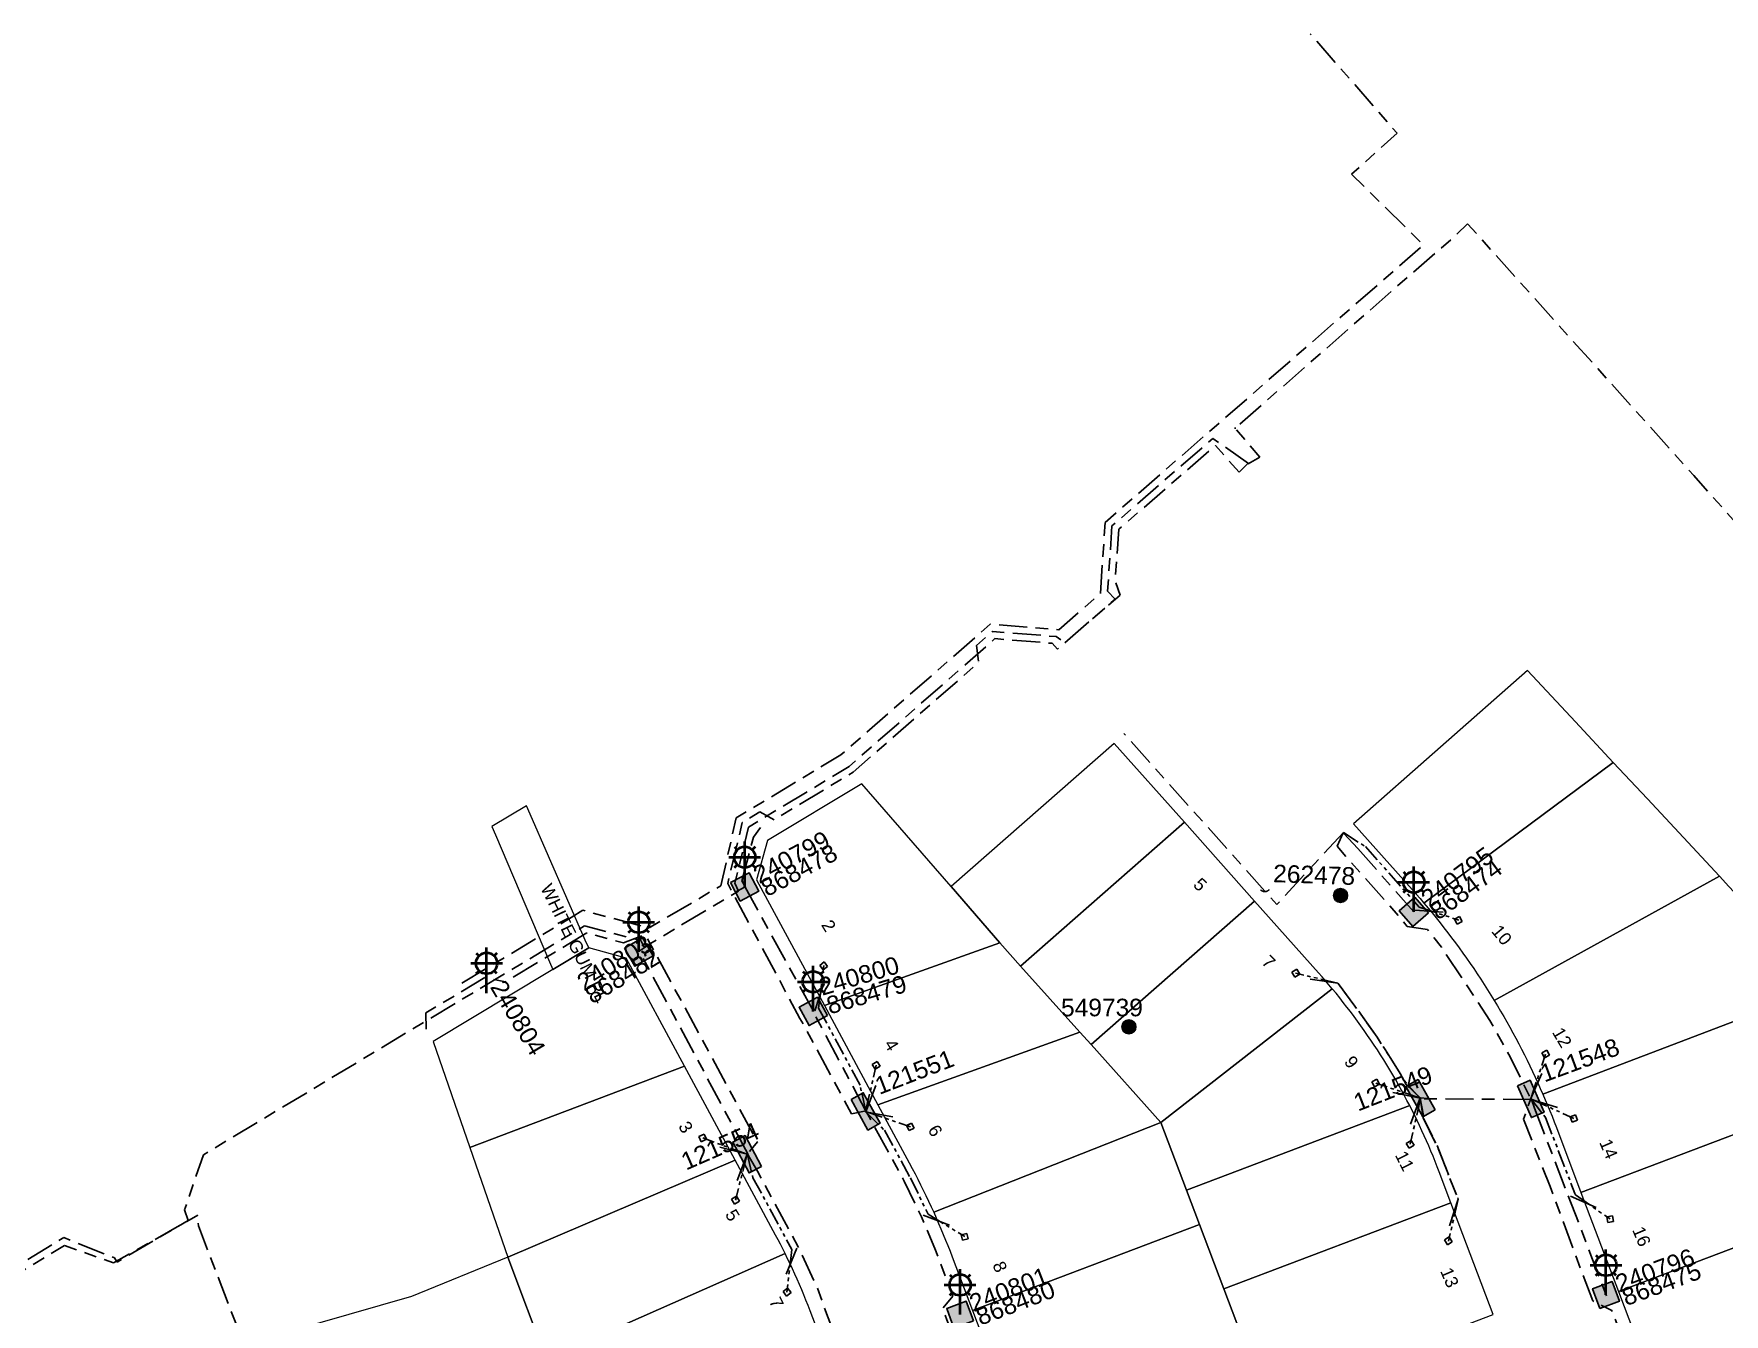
# Model space of a CAD drawing. Header units: metres. Extents: x 308667 to 309873, y 6270550 to 6271594.
# Drawn here: x 309149.4 to 309389.8, y 6271389.1 to 6271571.1 of the extents above; entities that cross this region are included whole.
import ezdxf
from ezdxf.enums import TextEntityAlignment as Align

# ---------------------------------------------------------------- set-up
doc = ezdxf.new("R2010")
doc.units = ezdxf.units.M
doc.linetypes.add('Cable Exist UG', pattern=[8.2, 4, -1.2, 1.8, -1.2])
doc.linetypes.add('PHANTOMX2', pattern=[5, 2.5, -0.5, 0.5, -0.5, 0.5, -0.5])
doc.layers.get('0').update_dxf_attribs({"color": 6})
for name, color, linetype, lineweight in [('Cadastre Land Parcels_SP_EXT', 96, 'Continuous', 15), ('Cadastre Roads_SP_EXT', 54, 'Continuous', 15), ('Mains_HV_EXT', 11, 'Continuous', 25), ('Mains_LV_EXT', 161, 'Continuous', 25), ('Mains_LV_SL_EXT', 141, 'Continuous', 25)]:
    doc.layers.add(name, color=color, linetype=linetype, lineweight=lineweight)
for name, color, linetype in [('Equip_SP_SL_EXT', 7, 'Continuous'), ('Services_SP_EXT', 42, 'PHANTOMX2'), ('SupportsOH_SP_TR_HV_LV_SL_EXT', 7, 'Continuous'), ('SupportsUG_SP_LV_EXT', 7, 'Continuous'), ('SupportsUG_SP_LV_SL_EXT', 7, 'Continuous'), ('Trench_SP_EXT', 7, 'Continuous')]:
    doc.layers.add(name, color=color, linetype=linetype)
doc.styles.add('COLUMN_LABEL', font='arial.ttf')
doc.styles.add('iecARIAL', font='arial.ttf', dxfattribs={"height": 2})
doc.styles.add('POLE_LABEL', font='arial.ttf', dxfattribs={"height": 2})
doc.styles.get("Standard").update_dxf_attribs({"font": 'arial.ttf'})

# ---------------------------------------------------------------- blocks, each defined once
blk = doc.blocks.new('COLUMN_EXT')
blk.add_hatch(color=256).paths.add_polyline_path([(-1.49, 1.48), (-1.49, -1.49), (1.48, -1.49), (1.48, 1.48)])
blk.add_lwpolyline([(-1.49, -1.49), (1.48, -1.49), (1.48, 1.48), (-1.49, 1.48)], close=True)
for tag, height, style, flags, p in [('ASSET_NUM', 2.5, 'COLUMN_LABEL', 8, (2, 2)), ('STRUCTURE_PLANT_NUMBER', 0.2, 'POLE_LABEL', 9, (1.81, 0.03)), ('STREET_CODE', 0.2, 'COLUMN_LABEL', 9, (1.81, -0.2))]:
    blk.add_attdef(tag, text='', height=height, dxfattribs=dict(style=style, flags=flags)).set_placement(p, align=Align.MIDDLE_LEFT)
at = {"flags": 1}
blk.add_attdef('Z', (1.81, -2.35), '', height=0.2, dxfattribs=at)
at = {"flags": 9}
for tag, p in [('COLUMN_TYPE', (1.81, -0.4)), ('OWNED_BY', (1.81, -0.6)), ('STATE', (1.81, -0.8)), ('USAGE', (1.81, -1)), ('STREETNAME', (1.81, -1.6)), ('SUBURB', (1.81, -1.8)), ('LEGEND', (1.81, -1.2)), ('LOCATION', (1.81, -1.4)), ('NOTES', (1.81, -2))]:
    blk.add_attdef(tag, text='', height=0.2, dxfattribs=at).set_placement(p, align=Align.MIDDLE_LEFT)
blk = doc.blocks.new('PILLAR_EXT')
blk.add_hatch(color=256).paths.add_polyline_path([(-2.475, 0.99), (-2.475, -0.99), (2.475, -0.99), (2.475, 0.99)])
blk.add_lwpolyline([(-2.475, -0.99), (2.475, -0.99), (2.475, 0.99), (-2.475, 0.99)], close=True)
at = {"style": 'iecARIAL', "flags": 8}
blk.add_attdef('ASSET_NUM', (1.5, 3.5), '', height=2.5, dxfattribs=at)
for tag, p, flags in [('OWNED_BY', (0, -0.2), 9), ('STATE', (0, -0.4), 9), ('SUPPORT_TYPE', (0, -0.6), 9), ('STREETNAME', (0, -1.8), 9), ('SUBURB', (0, -2), 1), ('USAGE', (0, -0.8), 9), ('LEGEND', (0, -1), 9), ('LOCATION', (0, -1.2), 9), ('NOTES', (0, -1.4), 9), ('PARENT', (0, -1.6), 9)]:
    blk.add_attdef(tag, p, '', height=0.2, dxfattribs=dict(flags=flags))
blk = doc.blocks.new('SL_LANTERN_EXT')
at = {"lineweight": 40}
for p, q in [((-1.46, 5.68), (-1.06, 5.28)), ((0, 1.97), (0, 6.47)), ((1.46, 5.68), (1.06, 5.28)), ((-2.25, 4.22), (2.25, 4.22)), ((-1.46, 2.76), (-1.06, 3.16)), ((0, 0), (0, 2.72)), ((1.46, 2.76), (1.06, 3.16))]:
    blk.add_line(p, q, dxfattribs=at)
blk.add_circle((0, 4.22), 1.5, dxfattribs=at)
at = {"style": 'iecARIAL', "flags": 8}
blk.add_attdef('ASSET_NUM', (1.5, 1.5), '', height=2.5, dxfattribs=at)
for tag, p, height, flags in [('OPERATING_VOLTAGE', (0.98, -1.65), 0.2, 9), ('ORIENTATION', (0.98, -1.85), 0.2, 9), ('OWNED_BY', (0.98, -2.05), 0.2, 9), ('STATE', (0.98, -2.25), 0.2, 9), ('CONSTRUCTED_VOLTAGE', (0.98, -0.65), 0.2, 9), ('CONTROL_TYPE', (0.98, -0.85), 0.2, 9), ('LANTERN_PURPOSE', (0.98, -1.05), 0.2, 9), ('LANTERN_TYPE', (0.98, -1.25), 0.2, 9), ('NO_PHASES', (0.98, -1.45), 0.2, 9), ('USAGE', (0.98, -2.45), 0.2, 9), ('LNUMBER', (2.18, -3.25), 2.5, 8), ('CEXIST', (0.98, -2.65), 0.2, 9), ('CNEW', (0.98, -2.85), 0.2, 9), ('CNUMBER', (0.98, -3.05), 0.2, 9), ('CREMOVE', (0.98, -3.25), 0.2, 9), ('CREPLACE', (0.98, -3.45), 0.2, 9), ('LKINGHEIGHT', (0.98, -3.65), 0.2, 9), ('LBRACKET', (0.98, -3.85), 0.2, 9), ('LBRACKETVOCAB', (0.98, -4.05), 0.2, 9), ('LCATEGORY', (0.98, -4.25), 0.2, 9), ('LCHARGE1', (0.98, -4.45), 0.2, 9), ('LCHARGE1PERCENT', (0.98, -4.65), 0.2, 9), ('LCHARGE2', (0.98, -4.85), 0.2, 9), ('LCHARGE2PERCENT', (0.98, -5.05), 0.2, 9), ('LCHARGE3', (0.98, -5.25), 0.2, 9), ('LCHARGE3PERCENT', (0.98, -5.45), 0.2, 9), ('LEXIST', (0.98, -5.65), 0.2, 9), ('LLAMP', (0.98, -5.85), 0.2, 9), ('LLAMPVOCAB', (0.98, -6.05), 0.2, 9), ('LMAST', (0.98, -6.25), 0.2, 9), ('LMASTVOCAB', (0.98, -6.45), 0.2, 9), ('LNEW', (0.98, -6.65), 0.2, 9), ('LANTNUMBER', (0.98, -6.85), 0.2, 9), ('LOUTREACH', (0.98, -7.25), 0.2, 9), ('STREETNAME', (0.98, -9.25), 0.2, 9), ('SUBURB', (0.98, -9.45), 0.2, 1), ('LOUTREACHVOCAB', (0.98, -7.45), 0.2, 9), ('LRATECODE', (0.98, -7.65), 0.2, 9), ('LREMOVE', (0.98, -7.85), 0.2, 9), ('LREPLACE', (0.98, -8.05), 0.2, 9), ('LTYPE', (0.98, -8.25), 0.2, 9), ('LTYPEVOCAB', (0.98, -8.45), 0.2, 9), ('LEGEND', (0.98, -8.65), 0.2, 9), ('LOCATION', (0.98, -8.85), 0.2, 9), ('NOTES', (0.98, -9.05), 0.2, 9)]:
    blk.add_attdef(tag, p, '', height=height, dxfattribs=dict(flags=flags))
blk = doc.blocks.new('CCP_EXT')
at = {"flags": 9}
blk.add_attdef('NOTES', text='', height=0.2, dxfattribs=at).set_placement((0, -2), align=Align.MIDDLE_LEFT)
blk.add_wipeout([(0, 0.57), (0.57, 0), (0, -0.57), (-0.57, 0)])
blk.add_lwpolyline([(-0.57, 0), (0, 0.57), (0.57, 0), (0, -0.57), (-0.57, 0)])
at = {"flags": 1}
blk.add_attdef('Z', (0, 0), '', height=0.2, dxfattribs=at)
at = {"flags": 9}
for tag, p in [('CCP_TYPE', (0, 0)), ('CONSTRUCTED_VOLTAGE', (0, -0.2)), ('OPERATING_VOLTAGE', (0, -0.6)), ('ORIENTATION', (0, -0.8)), ('OWNED_BY', (0, -1)), ('STATE', (0, -1.8)), ('NO_PHASES', (0, -0.4)), ('USAGE', (0, -1.2)), ('LEGEND', (0, -1.4)), ('LIFE_SUPPORT', (0, -1.6))]:
    blk.add_attdef(tag, text='', height=0.2, dxfattribs=at).set_placement(p, align=Align.MIDDLE_LEFT)
blk = doc.blocks.new('POLE_EXT')
blk.add_hatch(color=256).paths.add_polyline_path([(-1, 0, 1), (1, 0, 1)])
blk.add_lwpolyline([(-1, 0, 1), (1, 0, 1)], format="xyb", close=True)
at = {"flags": 8}
blk.add_attdef('pNumber', text='', height=2, dxfattribs=at).set_placement((3, 2.5), align=Align.MIDDLE_CENTER)
at = {"style": 'POLE_LABEL', "flags": 9}
for tag, p in [('STRUCTURE_PLANT_NUMBER', (1.35, 0.03)), ('STREET_CODE', (1.35, -0.2))]:
    blk.add_attdef(tag, text='', height=0.2, dxfattribs=at).set_placement(p, align=Align.MIDDLE_LEFT)
at = {"flags": 9}
for tag, p in [('OWNED_BY', (1.35, -0.4)), ('SPECIAL_USE', (1.35, -0.8)), ('STATE', (1.35, -1)), ('cLV', (1.35, -1.4)), ('hDepth', (1.35, -1.6)), ('hDia', (1.35, -1.8)), ('cHV', (1.35, -2)), ('PARENT', (1.35, -0.6)), ('USAGE', (1.35, -1.2)), ('LBRACKET', (1.35, -2.2)), ('LExisting', (1.35, -2.4)), ('cLinedev', (1.35, -3.4)), ('pExisting', (1.35, -3.8)), ('pFooting', (1.35, -4.4)), ('pNew', (1.35, -4.6)), ('LANTNUMBER', (1.35, -2.6)), ('LOther', (1.35, -2.8)), ('LRemove', (1.35, -3)), ('LEGEND', (1.35, -3.2)), ('LOCATION', (1.35, -3.6)), ('PFNUMBER', (1.35, -4)), ('NEWPFNUMBER', (1.35, -4.2)), ('pRelocate', (1.35, -5)), ('pRemove', (1.35, -5.2)), ('pReplace', (1.35, -5.4)), ('pStay', (1.35, -5.6)), ('pType', (1.35, -5.8)), ('cspan', (1.35, -6)), ('STREETNAME', (1.35, -6.2)), ('SUBURB', (1.35, -6.4)), ('OPERATED_BY', (1.36, -7.01)), ('NOTES', (1.35, -6.6)), ('MAINTAINED_BY', (1.36, -6.81))]:
    blk.add_attdef(tag, text='', height=0.2, dxfattribs=at).set_placement(p, align=Align.MIDDLE_LEFT)
at = {"flags": 1}
blk.add_attdef('Z', (1.35, -7.33), '', height=0.2, dxfattribs=at)

msp = doc.modelspace()

# ---------------------------------------------------------------- linework, layer by layer
at = {"layer": 'Cadastre Land Parcels_SP_EXT', "linetype": 'Continuous'}
for points in [[(309374.011, 6271467.513), (309368.618, 6271473.294), (309361.805, 6271480.596), (309337.066, 6271458.794), (309345.392, 6271449.45), (309345.965, 6271448.804), (309346.532, 6271448.152), (309347.094, 6271447.497), (309374.011, 6271467.513)], [(309313.029, 6271459.001), (309303.046, 6271470.204), (309279.864, 6271449.853), (309286.786, 6271441.872), (309289.751, 6271438.566), (309313.029, 6271459.001)], [(309389.096, 6271451.345), (309378.857, 6271462.32), (309374.011, 6271467.513), (309347.094, 6271447.497), (309347.673, 6271446.81), (309348.246, 6271446.117), (309348.813, 6271445.422), (309349.374, 6271444.72), (309349.93, 6271444.015), (309350.479, 6271443.305), (309351.023, 6271442.59), (309351.561, 6271441.87), (309352.093, 6271441.146), (309352.619, 6271440.419), (309353.139, 6271439.686), (309353.654, 6271438.949), (309354.162, 6271438.21), (309354.663, 6271437.464), (309355.158, 6271436.715), (309355.647, 6271435.961), (309356.13, 6271435.205), (309356.607, 6271434.442), (309357.078, 6271433.678), (309389.096, 6271451.345)], [(309286.786, 6271441.872), (309279.864, 6271449.853), (309267.177, 6271464.482), (309253.736, 6271456.405), (309252.207, 6271450.821), (309261.855, 6271432.935), (309286.786, 6271441.872)], [(309323.012, 6271447.797), (309313.029, 6271459.001), (309289.751, 6271438.566), (309298.167, 6271429.179), (309299.769, 6271427.392), (309323.012, 6271447.797)], [(309392.627, 6271431.226), (309403.88, 6271435.5), (309400.7, 6271438.909), (309390.46, 6271449.883), (309389.096, 6271451.345), (309357.078, 6271433.678), (309357.534, 6271432.921), (309357.985, 6271432.162), (309358.43, 6271431.397), (309358.868, 6271430.63), (309359.3, 6271429.86), (309359.726, 6271429.085), (309360.146, 6271428.307), (309360.559, 6271427.525), (309360.966, 6271426.741), (309361.366, 6271425.953), (309361.76, 6271425.162), (309362.148, 6271424.367), (309362.529, 6271423.57), (309362.903, 6271422.769), (309363.272, 6271421.966), (309363.633, 6271421.159), (309363.988, 6271420.35), (309392.627, 6271431.226)], [(309334.058, 6271435.33), (309333.576, 6271435.902), (309333.089, 6271436.472), (309332.597, 6271437.036), (309332.1, 6271437.597), (309323.012, 6271447.797), (309299.769, 6271427.392), (309309.683, 6271416.335), (309334.058, 6271435.33)], [(309241.936, 6271424.342), (309233.663, 6271439.676), (309228.332, 6271441.136), (309206.235, 6271427.855), (309211.434, 6271412.773), (309241.936, 6271424.342)], [(309298.167, 6271429.179), (309289.751, 6271438.566), (309286.786, 6271441.872), (309261.855, 6271432.935), (309269.468, 6271418.823), (309298.167, 6271429.179)], [(309345.061, 6271418.731), (309344.677, 6271419.469), (309344.286, 6271420.203), (309343.888, 6271420.932), (309343.484, 6271421.659), (309343.073, 6271422.382), (309342.655, 6271423.102), (309342.231, 6271423.816), (309341.801, 6271424.528), (309341.364, 6271425.235), (309340.921, 6271425.938), (309340.471, 6271426.638), (309340.014, 6271427.333), (309339.553, 6271428.023), (309339.083, 6271428.71), (309338.608, 6271429.393), (309338.127, 6271430.071), (309337.64, 6271430.743), (309337.146, 6271431.414), (309336.646, 6271432.078), (309336.14, 6271432.738), (309335.628, 6271433.393), (309335.111, 6271434.043), (309334.587, 6271434.689), (309334.058, 6271435.33), (309309.683, 6271416.335), (309313.335, 6271406.697), (309345.061, 6271418.731)], [(309397.944, 6271417.186), (309392.627, 6271431.226), (309363.988, 6271420.35), (309364.324, 6271419.565), (309364.654, 6271418.779), (309364.978, 6271417.989), (309365.296, 6271417.198), (309365.607, 6271416.403), (309365.912, 6271415.607), (309369.417, 6271406.358), (309397.944, 6271417.186)], [(309309.683, 6271416.335), (309299.769, 6271427.392), (309298.167, 6271429.179), (309269.468, 6271418.823), (309273.921, 6271410.566), (309274.331, 6271409.8), (309274.736, 6271409.028), (309275.134, 6271408.256), (309275.526, 6271407.478), (309275.911, 6271406.699), (309276.292, 6271405.915), (309276.666, 6271405.13), (309277.033, 6271404.34), (309277.394, 6271403.549), (309309.683, 6271416.335)], [(309249.163, 6271410.944), (309241.936, 6271424.342), (309211.434, 6271412.773), (309216.817, 6271397.156), (309249.163, 6271410.944)], [(309350.925, 6271404.905), (309349.263, 6271409.289), (309348.978, 6271410.032), (309348.687, 6271410.772), (309348.389, 6271411.51), (309348.085, 6271412.245), (309347.774, 6271412.977), (309347.457, 6271413.706), (309347.134, 6271414.432), (309346.804, 6271415.157), (309346.468, 6271415.877), (309346.126, 6271416.596), (309345.777, 6271417.31), (309345.422, 6271418.023), (309345.061, 6271418.731), (309313.335, 6271406.697), (309315.179, 6271401.832), (309318.655, 6271392.663), (309350.925, 6271404.905)], [(309315.179, 6271401.832), (309313.335, 6271406.697), (309309.683, 6271416.335), (309277.394, 6271403.549), (309277.744, 6271402.765), (309278.087, 6271401.98), (309278.425, 6271401.192), (309278.756, 6271400.402), (309279.082, 6271399.607), (309279.402, 6271398.812), (309279.714, 6271398.014), (309280.021, 6271397.214), (309282.909, 6271389.592), (309315.179, 6271401.832)], [(309403.28, 6271403.099), (309397.944, 6271417.186), (309369.417, 6271406.358), (309374.75, 6271392.282), (309403.28, 6271403.099)], [(309256.263, 6271397.679), (309255.931, 6271398.339), (309255.595, 6271398.995), (309255.253, 6271399.65), (309254.905, 6271400.3), (309249.163, 6271410.944), (309216.817, 6271397.156), (309222.312, 6271382.655), (309256.263, 6271397.679)], [(309356.952, 6271389), (309350.925, 6271404.905), (309318.655, 6271392.663), (309320.498, 6271387.797), (309324.68, 6271376.761), (309356.952, 6271389)], [(309320.498, 6271387.797), (309318.655, 6271392.663), (309315.179, 6271401.832), (309282.909, 6271389.592), (309288.227, 6271375.556), (309320.498, 6271387.797)], [(309409.311, 6271387.212), (309403.918, 6271401.431), (309403.28, 6271403.099), (309374.75, 6271392.282), (309380.772, 6271376.386), (309409.311, 6271387.212)], [(309222.312, 6271382.655), (309216.817, 6271397.156), (309203.148, 6271391.58), (309181.209, 6271385.25), (309187.236, 6271369.344), (309222.312, 6271382.655)], [(309261.989, 6271383.817), (309259.815, 6271389.552), (309259.526, 6271390.305), (309259.23, 6271391.055), (309258.927, 6271391.804), (309258.617, 6271392.548), (309258.3, 6271393.29), (309257.978, 6271394.03), (309257.648, 6271394.766), (309257.312, 6271395.498), (309256.969, 6271396.228), (309256.619, 6271396.956), (309256.263, 6271397.679), (309222.312, 6271382.655), (309227.63, 6271368.62), (309261.989, 6271383.817)]]:
    msp.add_lwpolyline(points, close=True, dxfattribs=at)
at = {"layer": 'Cadastre Roads_SP_EXT', "linetype": 'Continuous'}
msp.add_lwpolyline([(309228.332, 6271441.136), (309227.857, 6271442.223), (309220.012, 6271460.175), (309219.496, 6271461.354), (309214.581, 6271458.385), (309215.086, 6271457.202), (309222.779, 6271439.176), (309223.247, 6271438.079), (309228.332, 6271441.136)], close=True, dxfattribs=at)
at = {"layer": 'Mains_LV_EXT', "linetype": 'Cable Exist UG', "flags": 128}
for points in [[(309335.631, 6271457.534), (309326.185, 6271447.316), (309326.185, 6271447.316), (309324.477, 6271449.223), (309304.422, 6271471.629)], [(309362.337, 6271419.595), (309346.554, 6271419.711)], [(309141.583, 6271386.422), (309143.382, 6271386.867), (309146.269, 6271394.255), (309146.269, 6271394.255), (309153.784, 6271398.825), (309160.79, 6271396.345), (309172.801, 6271403.162), (309172.801, 6271403.162), (309172.844, 6271401.632), (309178.769, 6271386.164), (309177.076, 6271384.992), (309177.076, 6271384.992), (309184.13, 6271366.577), (309188.586, 6271354.826), (309190.829, 6271354.624)]]:
    msp.add_lwpolyline(points, dxfattribs=at)
at = {"layer": 'Mains_LV_SL_EXT', "linetype": 'Cable Exist UG'}
for points in [[(309250.577, 6271449.652), (309250.614, 6271449.782), (309250.614, 6271449.782), (309250.129, 6271450.682), (309251.752, 6271456.911), (309252.782, 6271458.279)], [(309335.683, 6271457.389), (309337.672, 6271455.286), (309337.672, 6271455.286), (309345.649, 6271446.266)]]:
    msp.add_lwpolyline(points, dxfattribs=at)
at = {"layer": 'Trench_SP_EXT', "linetype": 'Cable Exist UG'}
for points in [[(309250.477, 6271449.796), (309249.109, 6271449.032)], [(309236.956, 6271441.619), (309235.524, 6271440.696)], [(309260.499, 6271432.202), (309261.82, 6271436.319)], [(309362.259, 6271419.619), (309364.087, 6271423.895)], [(309267.721, 6271417.853), (309269.421, 6271422.255)], [(309346.574, 6271419.778), (309342.259, 6271420.687)], [(309346.574, 6271419.81), (309344.965, 6271415.47)], [(309347.608, 6271419.715), (309346.622, 6271419.81)], [(309362.243, 6271419.635), (309361.225, 6271419.587)], [(309250.875, 6271411.793), (309249.294, 6271407.616)], [(309257.938, 6271398.43), (309256.255, 6271394.379)]]:
    msp.add_lwpolyline(points, dxfattribs=at)
msp.add_lwpolyline([(309323.872, 6271449.39, 0.4213732), (309325.08, 6271449.418)], format="xyb", dxfattribs=at)

# ---------------------------------------------------------------- block references
at = {"layer": 'Equip_SP_SL_EXT'}
ref = msp.add_blockref('SL_LANTERN_EXT', (309250.523, 6271449.812), dxfattribs=at)
ref.add_attrib('ASSET_NUM', '240799', dxfattribs={"layer": '0', "height": 2.5, "rotation": 28.1116, "style": 'iecARIAL'}).set_placement((309252.023, 6271451.312), align=Align.MIDDLE_LEFT)
ref = msp.add_blockref('SL_LANTERN_EXT', (309345.64, 6271446.265), dxfattribs=at)
ref.add_attrib('ASSET_NUM', '240795', dxfattribs={"layer": '0', "height": 2.5, "rotation": 36.53341, "style": 'iecARIAL'}).set_placement((309347.14, 6271447.765), align=Align.MIDDLE_LEFT)
ref = msp.add_blockref('SL_LANTERN_EXT', (309235.46, 6271440.565), dxfattribs=at)
ref.add_attrib('ASSET_NUM', '240803', dxfattribs={"layer": '0', "height": 2.5, "rotation": 31.58057, "style": 'iecARIAL'}).set_placement((309236.96, 6271442.065), align=Align.MIDDLE_RIGHT)
ref = msp.add_blockref('SL_LANTERN_EXT', (309213.818, 6271434.732), dxfattribs=at)
ref.add_attrib('ASSET_NUM', '240804', dxfattribs={"layer": '0', "height": 2.5, "rotation": 300.66188, "style": 'iecARIAL'}).set_placement((309215.318, 6271436.232), align=Align.MIDDLE_LEFT)
ref = msp.add_blockref('SL_LANTERN_EXT', (309260.25, 6271432.114), dxfattribs=at)
ref.add_attrib('ASSET_NUM', '240800', dxfattribs={"layer": '0', "height": 2.5, "rotation": 16.41951, "style": 'iecARIAL'}).set_placement((309261.75, 6271433.614), align=Align.BOTTOM_LEFT)
ref = msp.add_blockref('SL_LANTERN_EXT', (309372.969, 6271391.791), dxfattribs=at)
ref.add_attrib('ASSET_NUM', '240796', dxfattribs={"layer": '0', "height": 2.5, "rotation": 20.27672, "style": 'iecARIAL'}).set_placement((309374.469, 6271393.291), align=Align.MIDDLE_LEFT)
ref = msp.add_blockref('SL_LANTERN_EXT', (309281.129, 6271388.996), dxfattribs=at)
ref.add_attrib('ASSET_NUM', '240801', dxfattribs={"layer": '0', "height": 2.5, "rotation": 21.01094, "style": 'iecARIAL'}).set_placement((309282.629, 6271390.496), align=Align.MIDDLE_LEFT)
at = {"layer": 'SupportsOH_SP_TR_HV_LV_SL_EXT'}
ref = msp.add_blockref('POLE_EXT', (309335.234, 6271448.594), dxfattribs=at)
ref.add_attrib('ASSET_NUM', '262478', dxfattribs={"layer": '0', "height": 2.5, "rotation": 357.9992, "style": 'POLE_LABEL'}).set_placement((309337.234, 6271449.344), align=Align.BOTTOM_RIGHT)
ref = msp.add_blockref('POLE_EXT', (309305.135, 6271429.92), dxfattribs=at)
ref.add_attrib('ASSET_NUM', '549739', dxfattribs={"layer": '0', "height": 2.5, "style": 'POLE_LABEL'}).set_placement((309307.135, 6271430.67), align=Align.BOTTOM_RIGHT)
at = {"layer": 'SupportsUG_SP_LV_EXT'}
ref = msp.add_blockref('PILLAR_EXT', (309362.279, 6271419.67), dxfattribs=dict(at, rotation=293.7054572235079))
ref.add_attrib('ASSET_NUM', '121548', dxfattribs={"layer": '0', "height": 2.5, "rotation": 20.32875, "style": 'iecARIAL'}).set_placement((309363.779, 6271423.17), align=Align.MIDDLE_LEFT)
ref = msp.add_blockref('PILLAR_EXT', (309267.707, 6271417.896), dxfattribs=dict(at, rotation=299.0185205360485))
ref.add_attrib('ASSET_NUM', '121551', dxfattribs={"layer": '0', "height": 2.5, "rotation": 21.1192, "style": 'iecARIAL'}).set_placement((309269.207, 6271421.396), align=Align.MIDDLE_LEFT)
ref = msp.add_blockref('PILLAR_EXT', (309346.601, 6271419.785), dxfattribs=dict(at, rotation=119.4000842690407))
ref.add_attrib('ASSET_NUM', '121549', dxfattribs={"layer": '0', "height": 2.5, "rotation": 21.44549, "style": 'iecARIAL'}).set_placement((309348.101, 6271423.285), align=Align.MIDDLE_RIGHT)
ref = msp.add_blockref('PILLAR_EXT', (309250.854, 6271411.798), dxfattribs=dict(at, rotation=117.7760619673666))
ref.add_attrib('ASSET_NUM', '121554', dxfattribs={"layer": '0', "height": 2.5, "rotation": 23.67135, "style": 'iecARIAL'}).set_placement((309252.354, 6271415.298), align=Align.MIDDLE_RIGHT)
at = {"layer": 'SupportsUG_SP_LV_SL_EXT'}
ref = msp.add_blockref('COLUMN_EXT', (309250.523, 6271449.812), dxfattribs=dict(at, rotation=297.7928925828978))
ref.add_attrib('ASSET_NUM', '868478', dxfattribs={"layer": '0', "height": 2.5, "rotation": 28.1116, "style": 'COLUMN_LABEL'}).set_placement((309252.523, 6271450.562), align=Align.TOP_LEFT)
ref = msp.add_blockref('COLUMN_EXT', (309345.64, 6271446.265), dxfattribs=dict(at, rotation=131.2158257844696))
ref.add_attrib('ASSET_NUM', '868474', dxfattribs={"layer": '0', "height": 2.5, "rotation": 36.53341, "style": 'COLUMN_LABEL'}).set_placement((309347.64, 6271447.015), align=Align.TOP_LEFT)
ref = msp.add_blockref('COLUMN_EXT', (309235.46, 6271440.565), dxfattribs=dict(at, rotation=300.1908524402104))
ref.add_attrib('ASSET_NUM', '868482', dxfattribs={"layer": '0', "height": 2.5, "rotation": 31.58057, "style": 'COLUMN_LABEL'}).set_placement((309237.46, 6271441.315), align=Align.TOP_RIGHT)
ref = msp.add_blockref('COLUMN_EXT', (309260.25, 6271432.114), dxfattribs=dict(at, rotation=118.4460801861626))
ref.add_attrib('ASSET_NUM', '868479', dxfattribs={"layer": '0', "height": 2.5, "rotation": 16.41951, "style": 'COLUMN_LABEL'}).set_placement((309262.25, 6271432.864), align=Align.MIDDLE_LEFT)
ref = msp.add_blockref('COLUMN_EXT', (309372.969, 6271391.791), dxfattribs=dict(at, rotation=20.13472027971045))
ref.add_attrib('ASSET_NUM', '868475', dxfattribs={"layer": '0', "height": 2.5, "rotation": 20.27672, "style": 'COLUMN_LABEL'}).set_placement((309374.969, 6271392.541), align=Align.TOP_LEFT)
ref = msp.add_blockref('COLUMN_EXT', (309281.129, 6271388.996), dxfattribs=dict(at, rotation=110.0600819651488))
ref.add_attrib('ASSET_NUM', '868480', dxfattribs={"layer": '0', "height": 2.5, "rotation": 21.01094, "style": 'COLUMN_LABEL'}).set_placement((309283.129, 6271389.746), align=Align.TOP_LEFT)

# ---------------------------------------------------------------- texts
at = {"layer": 'Cadastre Land Parcels_SP_EXT'}
for s, rotation, p in [('5', 315.67404, (309314.154, 6271450.005)), ('2', 301.58358, (309261.333, 6271444.421)), ('10', 309.69907, (309356.575, 6271443.487)), ('7', 315.67263, (309323.891, 6271438.999)), ('12', 300.55982, (309365.247, 6271429.162)), ('4', 301.58298, (309270.276, 6271427.471)), ('9', 307.43857, (309335.638, 6271424.92)), ('3', 301.58097, (309241.007, 6271415.78)), ('6', 301.5793, (309276.478, 6271415.28)), ('14', 293.08632, (309371.975, 6271413.504)), ('11', 296.72032, (309342.923, 6271411.699)), ('5', 301.5874, (309247.66, 6271403.26)), ('16', 293.08357, (309376.661, 6271401.057)), ('8', 293.08297, (309285.704, 6271396.091)), ('13', 293.08434, (309349.36, 6271395.216)), ('7', 296.25866, (309253.922, 6271390.922))]:
    msp.add_text(s, height=1.8, rotation=rotation, dxfattribs=at).set_placement(p)
at = {"layer": 'Cadastre Roads_SP_EXT'}
msp.add_text('WHITE GUM PL', height=1.8, rotation=296.31657, dxfattribs=at).set_placement((309221.439, 6271449.684))

# ---------------------------------------------------------------- next in the draw order: block references
at = {"layer": 'Services_SP_EXT'}
for p, rotation in [((309351.97, 6271445.072), 161.6746033565095), ((309261.741, 6271438.577), 263.3605294404429), ((309328.869, 6271437.544), 346.8907917493415), ((309364.389, 6271426.058), 251.7054571573862), ((309269.216, 6271424.451), 257.0185204444549), ((309340.226, 6271421.932), 341.4000839449685), ((309274.067, 6271415.707), 161.0185207426339), ((309368.409, 6271416.901), 155.7054570521462), ((309244.542, 6271414.125), 339.7760619537033), ((309345.135, 6271413.22), 77.40008422562374), ((309249.203, 6271405.277), 75.77606193976384), ((309373.568, 6271402.566), 145.2039735193461), ((309281.792, 6271400.066), 148.3924975614831), ((309350.563, 6271399.488), 76.75948014019262), ((309256.538, 6271392.211), 83.25442035999583)]:
    msp.add_blockref('CCP_EXT', p, dxfattribs=dict(at, rotation=rotation))

# ---------------------------------------------------------------- next in the draw order: linework, layer by layer
at = {"layer": 'Mains_HV_EXT', "linetype": 'Cable Exist UG', "flags": 128}
for points in [[(309210.313, 6271436.146), (309225.856, 6271445.479), (309227.496, 6271446.491), (309236.925, 6271443.982), (309247.13, 6271449.988), (309249.297, 6271459.621), (309264.184, 6271468.581), (309283.933, 6271485.853), (309285.398, 6271487.181), (309295.194, 6271486.384), (309301.084, 6271491.522), (309301.766, 6271501.64), (309347.031, 6271541.109), (309336.772, 6271551.149), (309336.772, 6271551.149), (309338.491, 6271552.641), (309343.259, 6271557.016), (309343.259, 6271557.016), (309330.914, 6271571.121)], [(309322.092, 6271509.997), (309323.749, 6271510.925), (309320.253, 6271515.048), (309320.253, 6271515.048), (309349.491, 6271540.634), (309351.359, 6271542.235), (309353.281, 6271544.114), (309353.281, 6271544.114), (309385.453, 6271508.313), (309385.453, 6271508.313), (309414.679, 6271475.57), (309417.313, 6271472.614), (309417.313, 6271472.614), (309450.289, 6271435.638)], [(309322.142, 6271510.101), (309320.816, 6271508.775), (309317.462, 6271512.578), (309317.462, 6271512.578), (309303.706, 6271500.675), (309303.195, 6271493.361), (309303.887, 6271491.317), (309294.986, 6271483.639), (309294.241, 6271484.455), (309286.083, 6271485.119), (309285.251, 6271484.349), (309265.368, 6271466.959), (309251.043, 6271458.311), (309249.121, 6271450.332), (309249.639, 6271449.218), (309238.61, 6271442.669), (309236.23, 6271441.246), (309235.737, 6271442.208), (309227.746, 6271444.268), (309226.887, 6271443.765), (309174.464, 6271412.285), (309173.549, 6271411.735), (309170.891, 6271403.895), (309171.397, 6271402.394), (309161.275, 6271396.463), (309160.907, 6271397.078), (309153.718, 6271399.943), (309152.185, 6271399.024), (309140.309, 6271391.8), (309143.242, 6271387.078), (309141.486, 6271386.449)]]:
    msp.add_lwpolyline(points, dxfattribs=at)
at = {"layer": 'Mains_LV_EXT', "linetype": 'Cable Exist UG', "flags": 128}
for points in [[(309322.144, 6271510.039), (309317.087, 6271513.595), (309317.087, 6271513.595), (309302.736, 6271501.158), (309302.111, 6271491.883), (309303.184, 6271490.728), (309296.032, 6271484.546), (309294.799, 6271485.413), (309294.799, 6271485.413), (309285.741, 6271486.15), (309283.454, 6271484.133), (309283.802, 6271481.753), (309283.802, 6271481.753), (309265.959, 6271466.148), (309254.697, 6271459.368), (309252.678, 6271460.47), (309252.678, 6271460.47), (309250.171, 6271458.978), (309248.103, 6271450.289), (309258.364, 6271431.121), (309259.336, 6271429.379), (309259.336, 6271429.379), (309265.711, 6271417.54), (309267.772, 6271417.989)], [(309335.607, 6271457.496), (309334.736, 6271455.587), (309334.736, 6271455.587), (309344.071, 6271445.032), (309344.72, 6271444.202), (309347.596, 6271443.771), (309347.596, 6271443.771), (309349.567, 6271441.25), (309356.471, 6271430.845), (309359.327, 6271425.654), (309362.323, 6271419.594)], [(309205.239, 6271429.575), (309205.176, 6271431.894), (309205.176, 6271431.894), (309213.56, 6271436.929), (309216.508, 6271436.342), (309216.508, 6271436.342), (309228.072, 6271443.266), (309233.264, 6271441.847), (309233.264, 6271441.847), (309236.37, 6271443.068), (309245.407, 6271426.378), (309252.321, 6271413.587), (309250.887, 6271411.819)], [(309384.626, 6271361.684), (309383.377, 6271364.665), (309383.377, 6271364.665), (309379.09, 6271375.889), (309373.787, 6271389.574), (309371.082, 6271390.955), (309371.082, 6271390.955), (309365.014, 6271407.197), (309365.014, 6271407.197), (309361.263, 6271416.777), (309362.224, 6271419.595)], [(309291.699, 6271360.987), (309289.335, 6271361.648), (309289.335, 6271361.648), (309284.546, 6271374.242), (309279.276, 6271388.252), (309278.628, 6271389.846), (309280.097, 6271391.628), (309280.097, 6271391.628), (309277.564, 6271398.397), (309275.662, 6271402.885), (309273.185, 6271408), (309267.807, 6271417.867)], [(309250.887, 6271411.896), (309252.317, 6271409.392), (309252.317, 6271409.392), (309258.127, 6271398.66), (309260.739, 6271393.029), (309263.879, 6271384.511), (309269.908, 6271368.678), (309275.277, 6271354.526)]]:
    msp.add_lwpolyline(points, dxfattribs=at)
at = {"layer": 'Mains_LV_SL_EXT', "linetype": 'Cable Exist UG'}
for points in [[(309260.287, 6271432.167), (309250.577, 6271449.769)], [(309251.003, 6271411.78), (309235.529, 6271440.716)], [(309267.753, 6271417.931), (309260.21, 6271432.167)], [(309362.376, 6271419.595), (309362.786, 6271418.374), (309362.786, 6271418.374), (309367.618, 6271405.877), (309373.052, 6271391.663)]]:
    msp.add_lwpolyline(points, dxfattribs=at)
at = {"layer": 'Services_SP_EXT'}
for points in [[(309335.631, 6271457.534), (309338.77, 6271455.555), (309338.77, 6271455.555), (309346.398, 6271446.929), (309352.052, 6271445.101)], [(309267.74, 6271417.896), (309266.924, 6271421.615), (309266.924, 6271421.615), (309261.026, 6271432.568), (309261.752, 6271438.63)], [(309346.601, 6271419.686), (309344.249, 6271422.29), (309344.249, 6271422.29), (309343.703, 6271423.307), (309340.421, 6271428.464), (309337.284, 6271432.868), (309334.858, 6271436.125), (309328.848, 6271437.56)], [(309362.279, 6271419.67), (309364.389, 6271426.057)], [(309267.707, 6271417.896), (309269.216, 6271424.451)], [(309346.601, 6271419.785), (309340.226, 6271421.932)], [(309346.601, 6271419.785), (309345.135, 6271413.22)], [(309346.568, 6271419.785), (309347.181, 6271416.624), (309347.181, 6271416.624), (309348.958, 6271413.032), (309351.956, 6271405.403), (309350.584, 6271399.458)], [(309362.279, 6271419.727), (309364.387, 6271417.008), (309364.387, 6271417.008), (309368.552, 6271406.236), (309368.636, 6271406.016), (309373.55, 6271402.597)], [(309362.279, 6271419.67), (309368.409, 6271416.901)], [(309267.707, 6271417.896), (309274.067, 6271415.707)], [(309267.773, 6271417.797), (309270.375, 6271415.245), (309270.375, 6271415.245), (309274.075, 6271408.457), (309276.583, 6271403.276), (309281.801, 6271400.102)], [(309250.854, 6271411.798), (309244.542, 6271414.125)], [(309250.854, 6271411.798), (309249.203, 6271405.277)], [(309250.904, 6271411.698), (309251.691, 6271408.449), (309251.691, 6271408.449), (309257.218, 6271398.238), (309256.516, 6271392.197)]]:
    msp.add_lwpolyline(points, dxfattribs=at)
at = {"layer": 'Trench_SP_EXT', "linetype": 'Cable Exist UG'}
for points in [[(309345.811, 6271446.503), (309350.168, 6271446.204)], [(309346.574, 6271419.842), (309344.551, 6271421.727), (309344.551, 6271421.727), (309343.703, 6271423.307), (309340.421, 6271428.464), (309337.284, 6271432.868), (309334.858, 6271436.125), (309330.913, 6271436.71)], [(309346.574, 6271419.81), (309346.984, 6271416.967), (309346.984, 6271416.967), (309349.108, 6271412.632), (309351.94, 6271405.402), (309350.737, 6271401.646)], [(309362.259, 6271419.619), (309366.547, 6271418.286)], [(309267.657, 6271417.853), (309272.223, 6271417.018)], [(309250.843, 6271411.793), (309246.397, 6271412.948)], [(309367.922, 6271405.843), (309372.034, 6271404.035)], [(309275.881, 6271403.123), (309280.006, 6271401.57)]]:
    msp.add_lwpolyline(points, dxfattribs=at)

doc.saveas('drawing.dxf')
